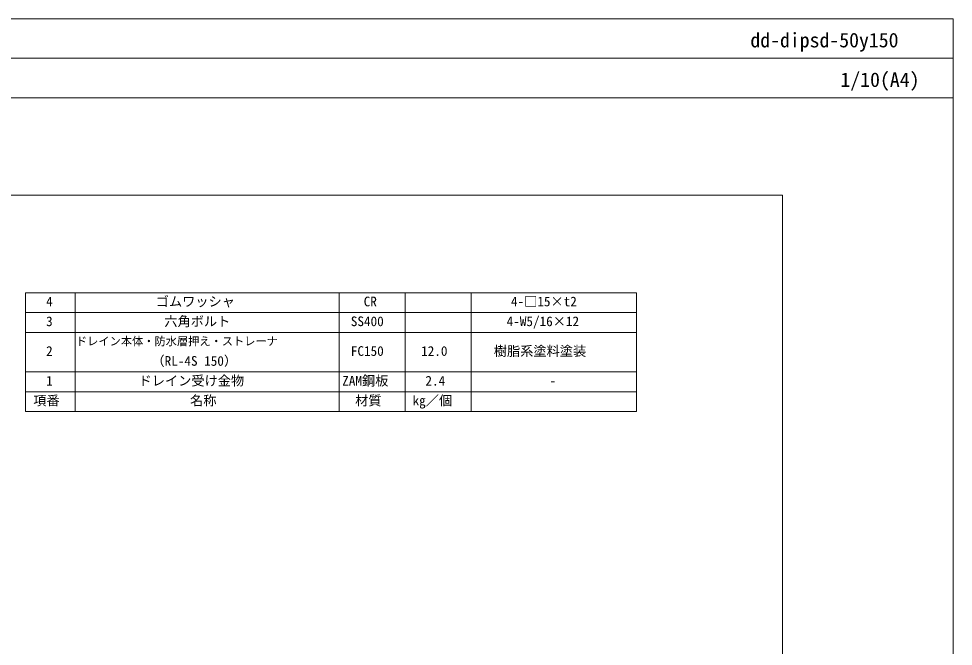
# Model space of a CAD drawing. Units: millimetres, scale not verified. Extents: x -1380 to 1380, y -955 to 955.
# Drawn here: x -36 to 1380, y 5 to 955 of the extents above; entities that cross this region are included whole.
import ezdxf
from ezdxf.enums import TextEntityAlignment as Align

# ---------------------------------------------------------------- set-up
doc = ezdxf.new("R2010")
doc.units = ezdxf.units.MM
doc.header["$LTSCALE"] = 3
for name, color, linetype, lineweight in [('0-0_0', 7, 'Continuous', 15), ('0-7_WAKU', 7, 'Continuous', 18), ('0-8_MOJI', 7, 'Continuous', 18)]:
    doc.layers.add(name, color=color, linetype=linetype, lineweight=lineweight)
doc.styles.add('ＭＳ ゴシック', font='')
doc.styles.get('ＭＳ ゴシック').set_extended_font_data('MS Gothic')

msp = doc.modelspace()

# ---------------------------------------------------------------- linework, layer by layer
at = {"layer": '0-0_0', "lineweight": 18}
msp.add_line((-1380.024, 895.028), (1379.976, 895.028), dxfattribs=at)
msp.add_lwpolyline([(-1121.274, -807.472), (1121.226, -807.472), (1121.226, 687.528), (-1121.274, 687.528)], close=True, dxfattribs=at)
at = {"layer": '0-7_WAKU'}
for points in [[(-1380.024, -954.972), (1379.976, -954.972), (1379.976, 955.028), (-1380.024, 955.028)], [(1379.976, 835.028), (-1380.024, 835.028), (-1380.024, 955.028), (1379.976, 955.028)]]:
    msp.add_lwpolyline(points, close=True, dxfattribs=at)
at = {"layer": '0-8_MOJI'}
for p, q in [((49.976, 360.028), (49.976, 540.028)), ((449.976, 540.028), (449.976, 360.028)), ((549.976, 540.028), (549.976, 360.028)), ((649.976, 360.028), (649.976, 540.028)), ((-25.024, 510.028), (899.976, 510.028)), ((-25.024, 480.028), (899.976, 480.028)), ((-25.024, 420.028), (899.976, 420.028)), ((-25.024, 390.028), (899.976, 390.028))]:
    msp.add_line(p, q, dxfattribs=at)
msp.add_lwpolyline([(-25.024, 360.028), (899.976, 360.028), (899.976, 540.028), (-25.024, 540.028)], close=True, dxfattribs=at)

# ---------------------------------------------------------------- texts
at = {"layer": '0-7_WAKU', "style": 'ＭＳ ゴシック'}
for s, p in [('dd-dipsd-50y150', (1072.59, 905.028)), ('1/10(A4)', (1209.037, 845.028))]:
    msp.add_text(s, height=21.99, dxfattribs=at).set_placement(p, align=Align.BOTTOM_LEFT)
at = {"layer": '0-8_MOJI', "style": 'ＭＳ ゴシック'}
for s, height, p in [('4', 14.66, (5.978, 515.028)), ('ゴムワッシャ', 14.66, (172.006, 515.028)), ('CR', 14.66, (486.981, 515.028)), ('4-□15×t2', 14.66, (710.001, 515.028)), ('3', 14.66, (5.978, 485.028)), ('六角ボルト', 14.66, (185.001, 485.028)), ('SS400', 14.66, (467.488, 485.028)), ('4-W5/16×12', 14.66, (703.504, 485.028)), ('ドレイン本体・防水層押え・ストレーナ', 12.46, (51.153, 456.528)), ('2', 14.66, (5.978, 440.028)), ('FC150', 14.66, (467.488, 440.028)), ('12.0', 14.66, (573.986, 440.028)), ('樹脂系塗料塗装', 14.66, (684.011, 440.028)), ('（RL-4S 150）', 14.66, (165.509, 425.028)), ('1', 14.66, (5.978, 395.028)), ('ドレイン受け金物', 14.66, (146.016, 395.028)), ('ZAM鋼板', 14.66, (454.493, 395.028)), ('2.4', 14.66, (580.483, 395.028)), ('-', 14.66, (768.478, 395.028)), ('項番', 14.66, (-13.514, 365.028)), ('名称', 14.66, (223.986, 365.028)), ('材質', 14.66, (473.986, 365.028)), ('kg／個', 14.66, (560.991, 365.028))]:
    msp.add_text(s, height=height, dxfattribs=at).set_placement(p, align=Align.BOTTOM_LEFT)

doc.saveas('drawing.dxf')
